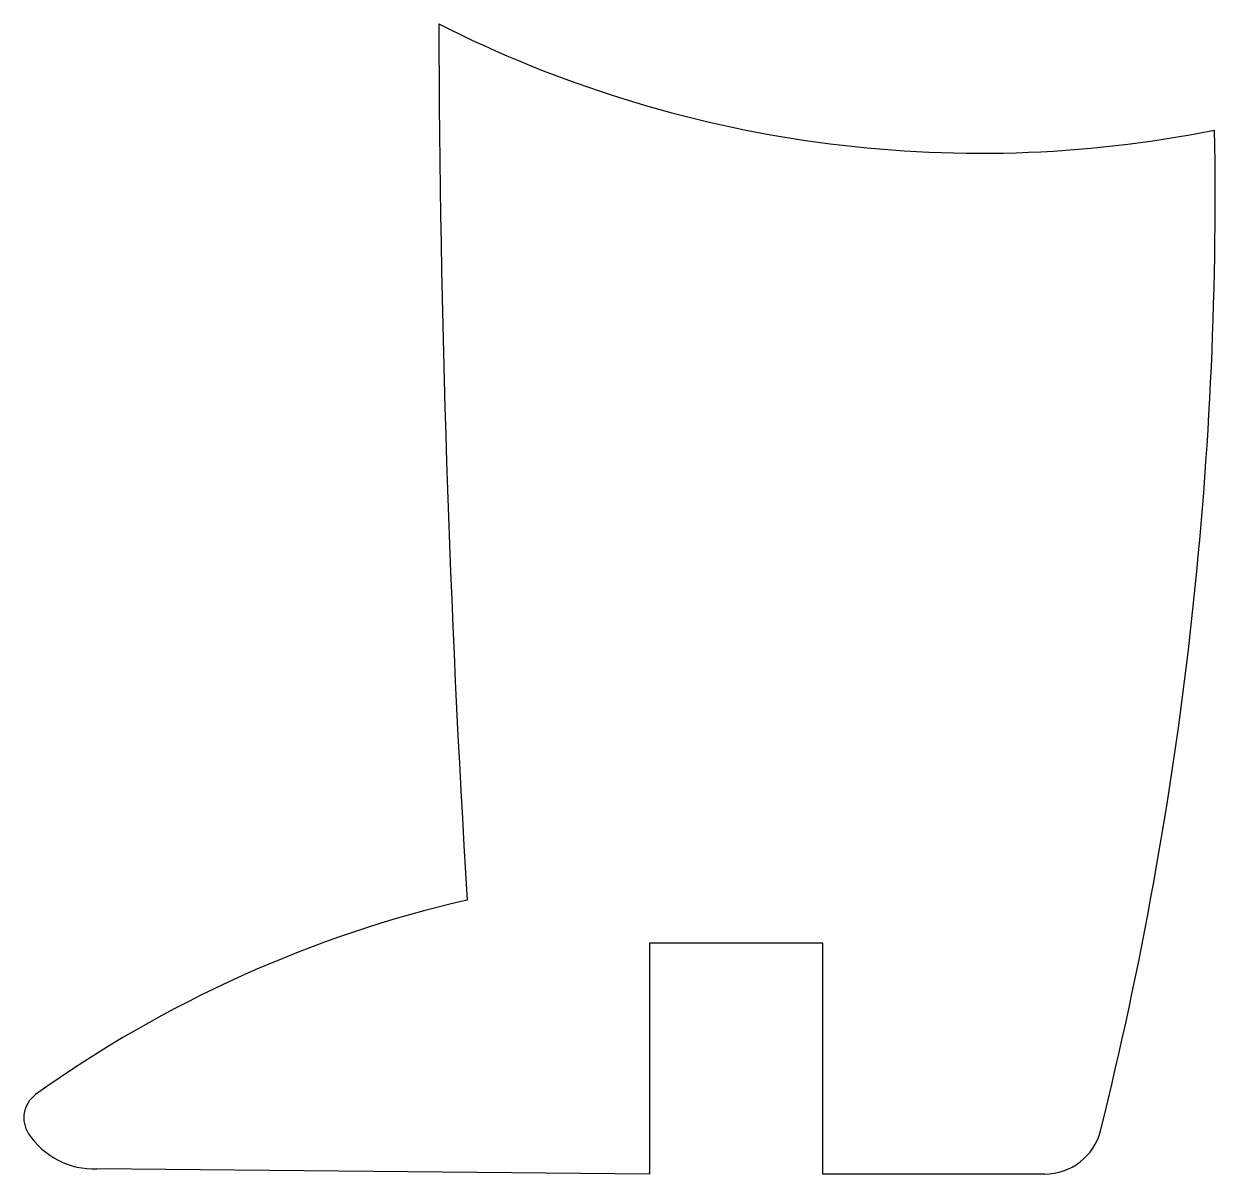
# Model space of a CAD drawing. Header units: millimetres. Extents: x 16.6 to 37.2, y -46.7 to -26.8.
import ezdxf

# ---------------------------------------------------------------- set-up
doc = ezdxf.new("R2010")
doc.units = ezdxf.units.MM
doc.layers.add('Corte exterior', color=1, linetype='Continuous', true_color=0xff0000)

msp = doc.modelspace()

# ---------------------------------------------------------------- linework, layer by layer
at = {"layer": 'Corte exterior'}
for p, q in [((27.419, -42.71), (27.419, -46.712)), ((30.419, -42.71), (27.419, -42.71)), ((30.419, -46.712), (30.419, -42.71)), ((27.419, -46.712), (17.856, -46.621)), ((34.258, -46.711), (30.419, -46.712))]:
    msp.add_line(p, q, dxfattribs=at)
for centre, radius, start, end in [((33.149, -8.293), 20.745, 243.1284, 281.263), ((284.864, -25.924), 261.093, 180.19185, 183.52285), ((-29.998, -29.752), 67.208, 346.04595, 0.94959), ((28.929, -62.286), 20.848, 102.9295, 125.5971), ((17.091, -45.736), 0.5, 126.3955, 213.5116), ((34.258, -45.711), 1, 270.0083, 345.6378), ((17.809, -45.261), 1.361, 213.5116, 271.9756)]:
    msp.add_arc(centre, radius, start, end, dxfattribs=at)

doc.saveas('drawing.dxf')
